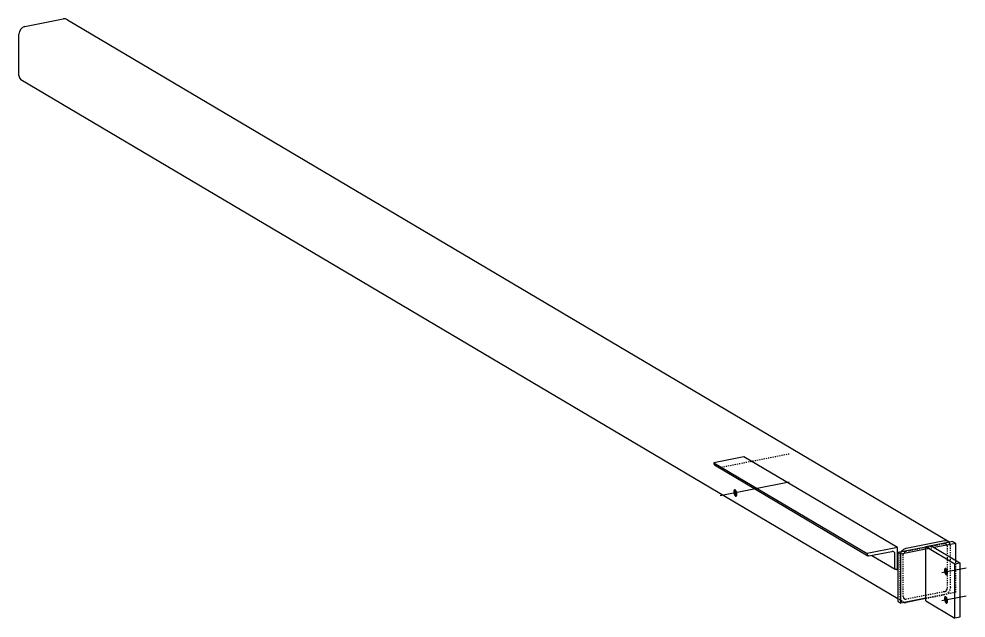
# Model space of a CAD drawing. Header units: millimetres. Extents: x 22 to 19330, y 5 to 1057.
# Drawn here: x 22 to 1658, y 22 to 1057 of the extents above; entities that cross this region are included whole.
import ezdxf

# ---------------------------------------------------------------- set-up
doc = ezdxf.new("R2010")
doc.units = ezdxf.units.MM
doc.linetypes.add('DXK_LINE_DOT2', pattern=[3.9198, 1.9599, -1.9599])
doc.layers.add('STÅL', color=7, linetype='Continuous')

msp = doc.modelspace()

# ---------------------------------------------------------------- hatches: boundary and pattern name
at = {"layer": 'STÅL', "linetype": 'Continuous'}
for points in [[(1262.3, 238.5), (1262.5, 237.1), (1262.6, 235.7), (1262.5, 234.4), (1262.3, 233.2), (1261.9, 232.2), (1261.4, 231.5), (1260.8, 231.1), (1260.1, 231), (1259.4, 231.1), (1258.7, 231.6), (1257.9, 232.3), (1257.3, 233.3), (1256.7, 234.5), (1256.2, 235.8), (1255.9, 237.2), (1255.7, 238.7), (1255.6, 240.1), (1255.7, 241.4), (1255.9, 242.5), (1256.3, 243.5), (1256.8, 244.2), (1257.4, 244.6), (1258.1, 244.8), (1258.8, 244.6), (1259.5, 244.1), (1260.3, 243.4), (1260.9, 242.4), (1261.5, 241.2), (1262, 239.9)], [(1626.3, 102.5), (1626.5, 101.1), (1626.6, 99.7), (1626.5, 98.4), (1626.2, 97.2), (1625.9, 96.3), (1625.4, 95.6), (1624.8, 95.1), (1624.1, 95), (1623.4, 95.2), (1622.6, 95.6), (1621.9, 96.4), (1621.3, 97.4), (1620.7, 98.5), (1620.2, 99.9), (1619.8, 101.3), (1619.6, 102.7), (1619.6, 104.1), (1619.7, 105.4), (1619.9, 106.6), (1620.3, 107.5), (1620.8, 108.2), (1621.4, 108.7), (1622.1, 108.8), (1622.8, 108.6), (1623.5, 108.2), (1624.2, 107.4), (1624.9, 106.5), (1625.5, 105.3), (1625.9, 104)], [(1626.3, 53.7), (1626.5, 52.2), (1626.6, 50.8), (1626.5, 49.5), (1626.2, 48.4), (1625.9, 47.4), (1625.4, 46.7), (1624.8, 46.3), (1624.1, 46.1), (1623.4, 46.3), (1622.6, 46.8), (1621.9, 47.5), (1621.3, 48.5), (1620.7, 49.7), (1620.2, 51), (1619.8, 52.4), (1619.6, 53.8), (1619.6, 55.2), (1619.7, 56.6), (1619.9, 57.7), (1620.3, 58.7), (1620.8, 59.4), (1621.4, 59.8), (1622.1, 59.9), (1622.8, 59.8), (1623.5, 59.3), (1624.2, 58.6), (1624.9, 57.6), (1625.5, 56.4), (1625.9, 55.1)]]:
    msp.add_hatch(color=96, dxfattribs=at).paths.add_polyline_path(points)

# ---------------------------------------------------------------- linework, layer by layer
at = {"layer": 'STÅL', "color": 2, "linetype": 'Continuous'}
for p, q in [((32, 1044.4), (97.8, 1057.4)), ((101.8, 1057.4), (97.8, 1057.4)), ((105.2, 1055.6), (101.8, 1057.4)), ((105.2, 1055.6), (1627.7, 153.7)), ((22.4, 1035.6), (21.6, 1031.1)), ((21.6, 959.7), (21.6, 1031.1)), ((24.6, 1039.7), (22.4, 1035.6)), ((28, 1042.8), (24.6, 1039.7)), ((32, 1044.4), (28, 1042.8)), ((21.6, 959.7), (22.4, 955.5)), ((22.4, 955.5), (24.6, 952.3)), ((1539.8, 54.8), (24.6, 952.3)), ((1274.1, 300.4), (1222.1, 290.1)), ((1539.1, 143.4), (1274.1, 300.4)), ((1222.1, 290.1), (1487.1, 133.2)), ((1222.1, 290.1), (1222.1, 288.3)), ((1222.1, 288.3), (1222.3, 287.2)), ((1222.3, 287.2), (1222.9, 286.4)), ((1222.9, 286.4), (1487.9, 129.4)), ((1554.5, 142.5), (1620.3, 155.5)), ((1635, 153.7), (1597.7, 146.3)), ((1640, 150.8), (1602.7, 143.4)), ((1620.3, 155.5), (1624.3, 155.4)), ((1624.3, 155.4), (1627.7, 153.7)), ((1628.5, 152.4), (1627.7, 153.7)), ((1635, 153.7), (1640, 150.8)), ((1640, 121.2), (1640, 150.8)), ((1539.1, 143.4), (1487.1, 133.2)), ((1487.1, 133.2), (1487.1, 131.3)), ((1487.3, 130.2), (1487.1, 131.3)), ((1489.7, 129), (1529.6, 136.8)), ((1531.6, 136.8), (1529.6, 136.8)), ((1533.2, 135.9), (1531.6, 136.8)), ((1534.4, 134.3), (1533.2, 135.9)), ((1534.8, 132.2), (1534.4, 134.3)), ((1534.8, 107.8), (1534.8, 132.2)), ((1539.1, 105.8), (1539.1, 143.4)), ((1588.1, 144.4), (1539.8, 134.9)), ((1539.8, 134.9), (1539.8, 50.3)), ((1539.8, 134.9), (1544.8, 131.9)), ((1588.1, 140.5), (1544.8, 131.9)), ((1544.8, 47.4), (1544.8, 131.9)), ((1546.3, 136.2), (1547.1, 137.8)), ((1547.1, 137.8), (1550.5, 140.9)), ((1550.5, 140.9), (1554.5, 142.5)), ((1588.1, 145.2), (1596.7, 146.9)), ((1588.1, 51.2), (1588.1, 145.2)), ((1588.1, 145.2), (1638.1, 115.6)), ((1596.7, 146.9), (1646.7, 117.3)), ((1487.9, 129.4), (1487.3, 130.2)), ((1488.7, 129), (1487.9, 129.4)), ((1489.7, 129), (1488.7, 129)), ((1494.9, 130), (1535.5, 106)), ((1638.1, 115.6), (1646.7, 117.3)), ((1638.1, 21.6), (1638.1, 115.6)), ((1646.7, 117.3), (1646.7, 23.3)), ((1535, 106.8), (1534.8, 107.8)), ((1535.5, 106), (1535, 106.8)), ((1536.4, 105.5), (1535.5, 106)), ((1537.4, 105.5), (1536.4, 105.5)), ((1537.4, 105.5), (1539.1, 105.8)), ((1539.8, 50.3), (1544.8, 47.4)), ((1588.1, 55.9), (1544.8, 47.4)), ((1588.1, 55.2), (1554.5, 48.5)), ((1588.1, 51.2), (1638.1, 21.6)), ((1551, 48.6), (1554.5, 48.5)), ((1646.7, 23.3), (1638.1, 21.6))]:
    msp.add_line(p, q, dxfattribs=at)
at = {"layer": 'STÅL', "color": 96, "linetype": 'DXK_LINE_DOT2'}
msp.add_line((1352.2, 305.1), (1233.1, 281.6), dxfattribs=at)
at = {"layer": 'STÅL', "color": 96, "linetype": 'Continuous'}
for p, q in [((1352.2, 256.3), (1233.1, 232.7)), ((1616.1, 100.5), (1657.7, 108.7)), ((1616.1, 51.7), (1657.7, 59.9))]:
    msp.add_line(p, q, dxfattribs=at)
at = {"layer": 'STÅL', "color": 7, "linetype": 'DXK_LINE_DOT2'}
for p, q in [((1620.3, 149.9), (1554.5, 136.9)), ((1622.3, 149.8), (1620.3, 149.9)), ((1624, 148.9), (1622.3, 149.8)), ((1624.8, 147.7), (1624, 148.9)), ((1625.1, 147.3), (1624.8, 147.7)), ((1625.5, 145.3), (1625.1, 147.3)), ((1629.9, 150.4), (1628.5, 152.4)), ((1630.7, 146.3), (1629.9, 150.4)), ((1544.1, 129.2), (1544.9, 133.7)), ((1544.9, 133.7), (1546.3, 136.2)), ((1549.3, 130.2), (1549.7, 132.4)), ((1549.7, 132.4), (1550, 133)), ((1550, 133), (1550.8, 134.5)), ((1552.5, 136), (1550.8, 134.5)), ((1554.5, 136.9), (1552.5, 136)), ((1589, 144.6), (1588.1, 144.4)), ((1602.7, 143.4), (1588.1, 140.5)), ((1597.7, 146.3), (1589, 144.6)), ((1625.5, 73.8), (1625.5, 145.3)), ((1630.7, 74.9), (1630.7, 146.3)), ((1544.1, 57.8), (1544.1, 129.2)), ((1549.3, 58.8), (1549.3, 130.2)), ((1640, 66.2), (1640, 121.2)), ((1620.3, 67.2), (1554.5, 54.2)), ((1640, 66.2), (1588.1, 55.9)), ((1620.3, 67.2), (1622.3, 68)), ((1622.3, 68), (1624, 69.6)), ((1624, 69.6), (1625.1, 71.6)), ((1627.7, 66.3), (1624.3, 63.2)), ((1625.1, 71.6), (1625.5, 73.8)), ((1629.9, 70.4), (1627.7, 66.3)), ((1630.7, 74.9), (1629.9, 70.4)), ((1547.1, 50.4), (1539.8, 54.8)), ((1544.8, 54.2), (1544.1, 57.8)), ((1544.9, 53.6), (1544.8, 54.2)), ((1547.1, 50.4), (1544.9, 53.6)), ((1550.5, 48.6), (1547.1, 50.4)), ((1549.3, 58.8), (1549.7, 56.7)), ((1549.7, 56.7), (1550.8, 55.1)), ((1550.8, 55.1), (1552.5, 54.2)), ((1552.5, 54.2), (1554.5, 54.2)), ((1620.3, 61.5), (1588.1, 55.2)), ((1624.3, 63.2), (1620.3, 61.5)), ((1550.5, 48.6), (1551, 48.6))]:
    msp.add_line(p, q, dxfattribs=at)

doc.saveas('drawing.dxf')
